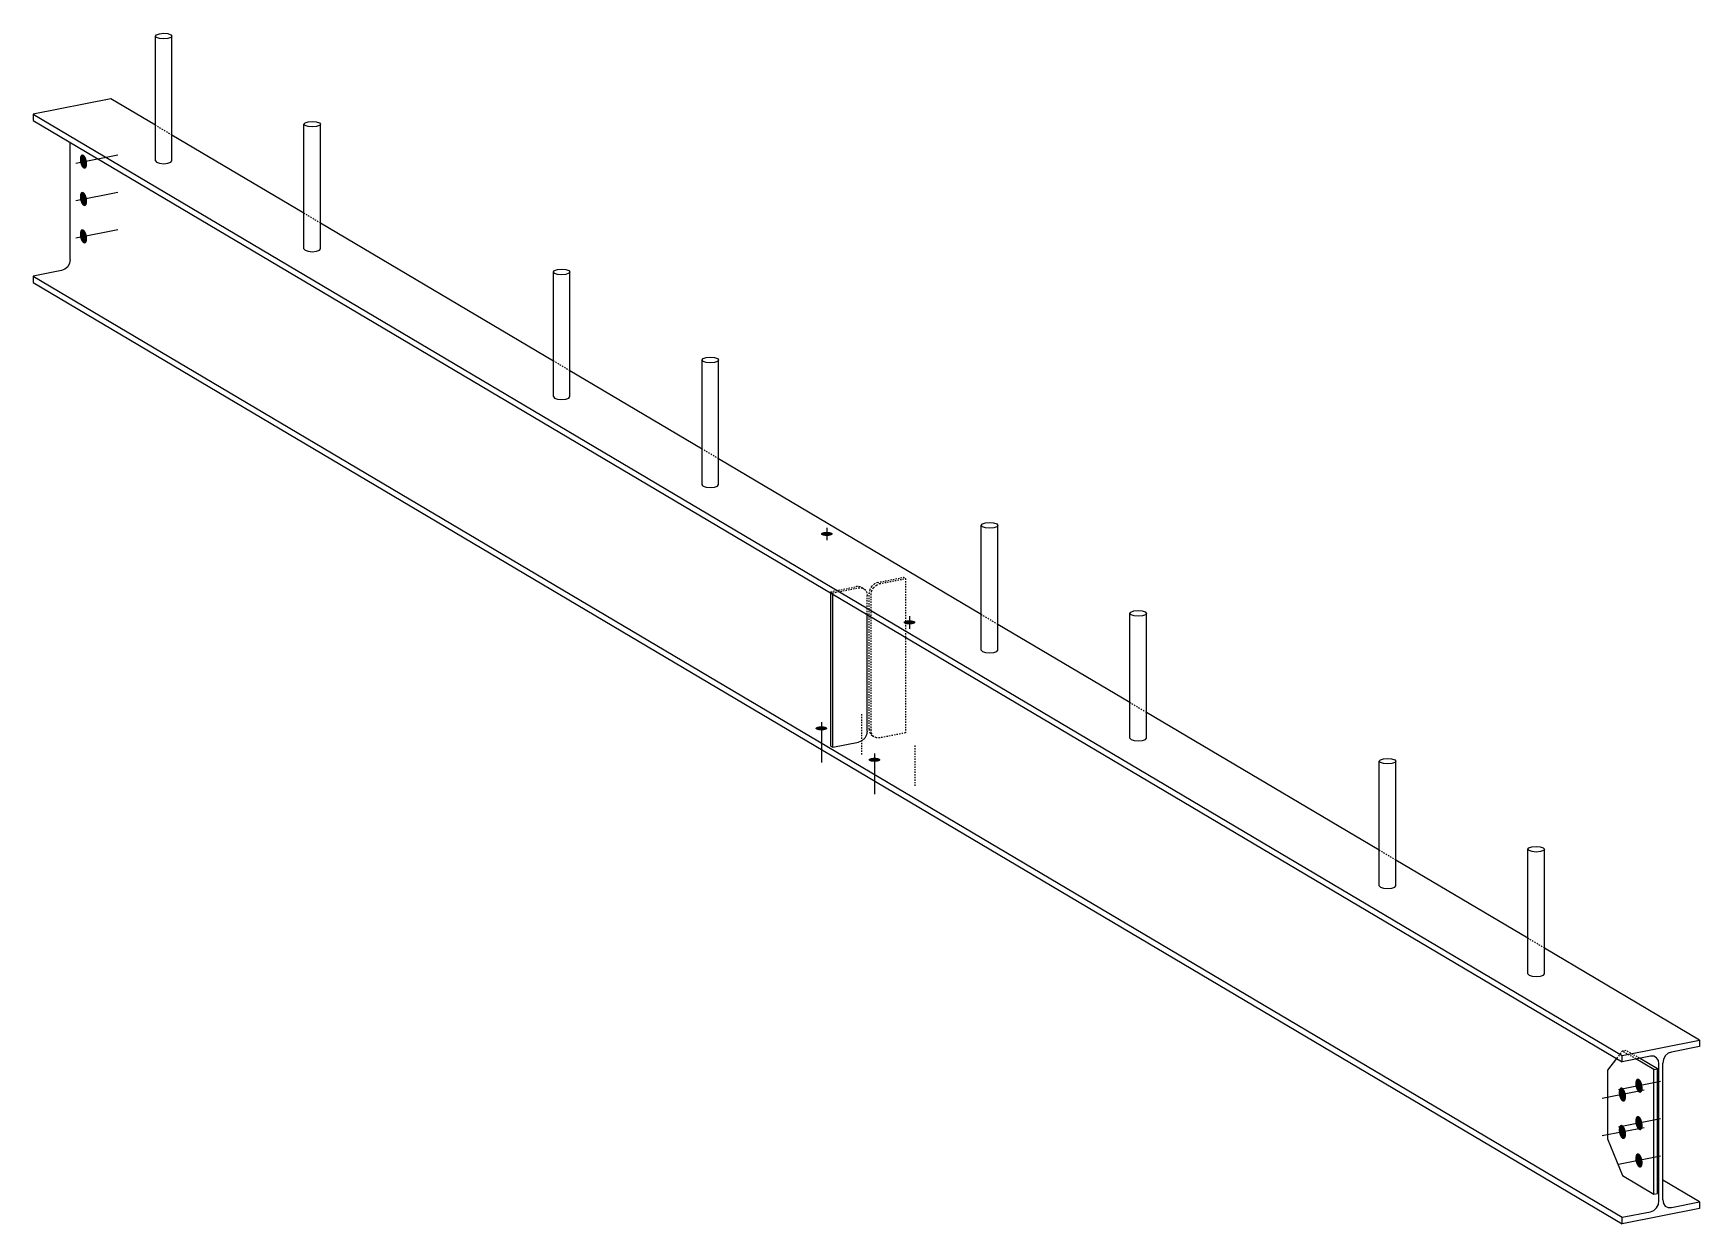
# Model space of a CAD drawing. Header units: millimetres. Extents: x 29 to 28898, y 10 to 1823.
# Drawn here: x 29 to 2541, y 29 to 1823 of the extents above; entities that cross this region are included whole.
import ezdxf

# ---------------------------------------------------------------- set-up
doc = ezdxf.new("R2010")
doc.units = ezdxf.units.MM
doc.linetypes.add('DXK_LINE_DOT2', pattern=[3.9198, 1.9599, -1.9599])
doc.layers.add('STÅL', color=7, linetype='Continuous')

msp = doc.modelspace()

# ---------------------------------------------------------------- hatches: boundary and pattern name
at = {"layer": 'STÅL', "linetype": 'Continuous'}
for points in [[(109.5, 1631), (109.8, 1628.7), (109.9, 1626.5), (109.8, 1624.4), (109.4, 1622.6), (108.8, 1621.1), (108, 1620), (107, 1619.3), (106, 1619.1), (104.9, 1619.4), (103.7, 1620.1), (102.6, 1621.3), (101.5, 1622.8), (100.6, 1624.7), (99.9, 1626.7), (99.3, 1629), (99, 1631.2), (98.9, 1633.4), (99, 1635.5), (99.4, 1637.3), (100, 1638.8), (100.8, 1639.9), (101.7, 1640.6), (102.8, 1640.8), (103.9, 1640.5), (105.1, 1639.8), (106.2, 1638.7), (107.2, 1637.1), (108.2, 1635.3), (108.9, 1633.2)], [(109.5, 1574.6), (109.8, 1572.3), (109.9, 1570.1), (109.8, 1568), (109.4, 1566.2), (108.8, 1564.7), (108, 1563.6), (107, 1563), (106, 1562.7), (104.9, 1563), (103.7, 1563.7), (102.6, 1564.9), (101.5, 1566.4), (100.6, 1568.3), (99.9, 1570.4), (99.3, 1572.6), (99, 1574.8), (98.9, 1577.1), (99, 1579.1), (99.4, 1580.9), (100, 1582.4), (100.8, 1583.5), (101.7, 1584.2), (102.8, 1584.4), (103.9, 1584.2), (105.1, 1583.4), (106.2, 1582.3), (107.2, 1580.7), (108.2, 1578.9), (108.9, 1576.8)], [(109.5, 1518.2), (109.8, 1515.9), (109.9, 1513.7), (109.8, 1511.7), (109.4, 1509.8), (108.8, 1508.4), (108, 1507.2), (107, 1506.6), (106, 1506.4), (104.9, 1506.6), (103.7, 1507.4), (102.6, 1508.5), (101.5, 1510), (100.6, 1511.9), (99.9, 1514), (99.3, 1516.2), (99, 1518.5), (98.9, 1520.7), (99, 1522.7), (99.4, 1524.5), (100, 1526), (100.8, 1527.2), (101.7, 1527.8), (102.8, 1528), (103.9, 1527.8), (105.1, 1527), (106.2, 1525.9), (107.2, 1524.4), (108.2, 1522.5), (108.9, 1520.4)], [(1224.9, 1065.6), (1223.1, 1065.6), (1221.3, 1065.8), (1219.6, 1066.2), (1218.2, 1066.6), (1217.1, 1067.1), (1216.4, 1067.7), (1216, 1068.3), (1216, 1069), (1216.4, 1069.6), (1217.1, 1070.2), (1218.2, 1070.7), (1219.6, 1071.1), (1221.3, 1071.5), (1223.1, 1071.7), (1224.9, 1071.7), (1226.8, 1071.7), (1228.6, 1071.5), (1230.2, 1071.1), (1231.6, 1070.7), (1232.7, 1070.2), (1233.5, 1069.6), (1233.9, 1069), (1233.9, 1068.3), (1233.5, 1067.7), (1232.7, 1067.1), (1231.6, 1066.6), (1230.2, 1066.2), (1228.6, 1065.8), (1226.8, 1065.6)], [(1349.6, 932.2), (1347.7, 932.3), (1345.9, 932.5), (1344.3, 932.8), (1342.9, 933.2), (1341.8, 933.8), (1341, 934.3), (1340.6, 935), (1340.6, 935.6), (1341, 936.2), (1341.8, 936.8), (1342.9, 937.4), (1344.3, 937.8), (1345.9, 938.1), (1347.7, 938.3), (1349.6, 938.4), (1351.5, 938.3), (1353.2, 938.1), (1354.9, 937.8), (1356.3, 937.4), (1357.4, 936.8), (1358.1, 936.2), (1358.5, 935.6), (1358.5, 935), (1358.1, 934.3), (1357.4, 933.8), (1356.3, 933.2), (1354.9, 932.8), (1353.2, 932.5), (1351.5, 932.3)], [(1216.8, 772.4), (1214.9, 772.5), (1213.1, 772.7), (1211.5, 773), (1210.1, 773.5), (1209, 774), (1208.2, 774.6), (1207.8, 775.2), (1207.8, 775.8), (1208.2, 776.5), (1209, 777.1), (1210.1, 777.6), (1211.5, 778), (1213.1, 778.3), (1214.9, 778.5), (1216.8, 778.6), (1218.7, 778.5), (1220.4, 778.3), (1222.1, 778), (1223.5, 777.6), (1224.6, 777.1), (1225.3, 776.5), (1225.7, 775.8), (1225.7, 775.2), (1225.3, 774.6), (1224.6, 774), (1223.5, 773.5), (1222.1, 773), (1220.4, 772.7), (1218.7, 772.5)], [(1296.8, 725.1), (1294.9, 725.1), (1293.1, 725.3), (1291.5, 725.6), (1290.1, 726.1), (1289, 726.6), (1288.2, 727.2), (1287.8, 727.8), (1287.8, 728.5), (1288.2, 729.1), (1289, 729.7), (1290.1, 730.2), (1291.5, 730.6), (1293.1, 730.9), (1294.9, 731.1), (1296.8, 731.2), (1298.7, 731.1), (1300.4, 730.9), (1302.1, 730.6), (1303.5, 730.2), (1304.6, 729.7), (1305.3, 729.1), (1305.7, 728.5), (1305.7, 727.8), (1305.3, 727.2), (1304.6, 726.6), (1303.5, 726.1), (1302.1, 725.6), (1300.4, 725.3), (1298.7, 725.1)], [(2429.3, 224.4), (2429.6, 222.2), (2429.7, 220), (2429.6, 217.9), (2429.2, 216.1), (2428.6, 214.6), (2427.8, 213.5), (2426.9, 212.8), (2425.8, 212.6), (2424.7, 212.9), (2423.5, 213.6), (2422.4, 214.7), (2421.4, 216.3), (2420.5, 218.1), (2419.7, 220.2), (2419.1, 222.4), (2418.8, 224.7), (2418.7, 226.9), (2418.9, 229), (2419.2, 230.8), (2419.8, 232.3), (2420.6, 233.4), (2421.6, 234.1), (2422.6, 234.3), (2423.8, 234), (2424.9, 233.3), (2426, 232.1), (2427.1, 230.6), (2428, 228.7), (2428.7, 226.6)], [(2454.3, 237.8), (2454.6, 235.5), (2454.7, 233.3), (2454.6, 231.3), (2454.2, 229.5), (2453.6, 228), (2452.8, 226.9), (2451.9, 226.2), (2450.8, 226), (2449.7, 226.2), (2448.5, 227), (2447.4, 228.1), (2446.4, 229.7), (2445.5, 231.5), (2444.7, 233.6), (2444.1, 235.8), (2443.8, 238.1), (2443.7, 240.3), (2443.9, 242.3), (2444.2, 244.2), (2444.8, 245.7), (2445.6, 246.8), (2446.6, 247.4), (2447.6, 247.6), (2448.8, 247.4), (2449.9, 246.7), (2451, 245.5), (2452.1, 244), (2453, 242.1), (2453.7, 240)], [(2429.3, 168), (2429.6, 165.8), (2429.7, 163.6), (2429.6, 161.5), (2429.2, 159.7), (2428.6, 158.2), (2427.8, 157.1), (2426.9, 156.4), (2425.8, 156.2), (2424.7, 156.5), (2423.5, 157.2), (2422.4, 158.4), (2421.4, 159.9), (2420.5, 161.7), (2419.7, 163.8), (2419.1, 166), (2418.8, 168.3), (2418.7, 170.5), (2418.9, 172.6), (2419.2, 174.4), (2419.8, 175.9), (2420.6, 177), (2421.6, 177.7), (2422.6, 177.9), (2423.8, 177.6), (2424.9, 176.9), (2426, 175.7), (2427.1, 174.2), (2428, 172.3), (2428.7, 170.3)], [(2454.3, 181.4), (2454.6, 179.2), (2454.7, 176.9), (2454.6, 174.9), (2454.2, 173.1), (2453.6, 171.6), (2452.8, 170.5), (2451.9, 169.8), (2450.8, 169.6), (2449.7, 169.9), (2448.5, 170.6), (2447.4, 171.7), (2446.4, 173.3), (2445.5, 175.1), (2444.7, 177.2), (2444.1, 179.4), (2443.8, 181.7), (2443.7, 183.9), (2443.9, 186), (2444.2, 187.8), (2444.8, 189.3), (2445.6, 190.4), (2446.6, 191.1), (2447.6, 191.3), (2448.8, 191), (2449.9, 190.3), (2451, 189.1), (2452.1, 187.6), (2453, 185.7), (2453.7, 183.6)], [(2454.3, 125), (2454.6, 122.8), (2454.7, 120.6), (2454.6, 118.5), (2454.2, 116.7), (2453.6, 115.2), (2452.8, 114.1), (2451.9, 113.4), (2450.8, 113.2), (2449.7, 113.5), (2448.5, 114.2), (2447.4, 115.4), (2446.4, 116.9), (2445.5, 118.7), (2444.7, 120.8), (2444.1, 123), (2443.8, 125.3), (2443.7, 127.5), (2443.9, 129.6), (2444.2, 131.4), (2444.8, 132.9), (2445.6, 134), (2446.6, 134.7), (2447.6, 134.9), (2448.8, 134.6), (2449.9, 133.9), (2451, 132.7), (2452.1, 131.2), (2453, 129.3), (2453.7, 127.3)]]:
    msp.add_hatch(color=96, dxfattribs=at).paths.add_polyline_path(points)

# ---------------------------------------------------------------- linework, layer by layer
at = {"layer": 'STÅL', "color": 2, "linetype": 'Continuous'}
for p, q in [((212.8, 1819), (214.4, 1821.1)), ((214.5, 1816.9), (212.8, 1819)), ((212.8, 1631.1), (212.8, 1819)), ((214.4, 1821.1), (218.9, 1822.7)), ((219.1, 1815.3), (214.5, 1816.9)), ((218.9, 1822.7), (225.2, 1823.3)), ((225.3, 1814.8), (219.1, 1815.3)), ((225.2, 1823.3), (231.4, 1822.8)), ((231.6, 1815.3), (225.3, 1814.8)), ((231.4, 1822.8), (236, 1821.2)), ((236.1, 1816.9), (231.6, 1815.3)), ((236, 1821.2), (237.8, 1819.1)), ((237.8, 1819.1), (236.1, 1816.9)), ((237.8, 1631.1), (237.8, 1819.1)), ((145.7, 1724.4), (28.8, 1701.3)), ((212.8, 1684.7), (145.7, 1724.4)), ((28.8, 1701.3), (2423.8, 282.5)), ((28.8, 1701.3), (28.8, 1691.7)), ((28.8, 1691.7), (2423.8, 272.9)), ((436.8, 1686.3), (438.4, 1688.5)), ((438.5, 1684.2), (436.8, 1686.3)), ((436.8, 1498.4), (436.8, 1686.3)), ((438.4, 1688.5), (442.9, 1690)), ((443.1, 1682.6), (438.5, 1684.2)), ((442.9, 1690), (449.2, 1690.6)), ((449.2, 1690.6), (455.4, 1690.1)), ((455.4, 1690.1), (460, 1688.5)), ((460.1, 1684.2), (455.6, 1682.7)), ((460, 1688.5), (461.8, 1686.4)), ((461.8, 1686.4), (460.1, 1684.2)), ((461.8, 1498.4), (461.8, 1686.4)), ((84.4, 1482.2), (84.4, 1658.8)), ((436.8, 1552), (237.8, 1669.9)), ((449.3, 1682.1), (443.1, 1682.6)), ((455.6, 1682.7), (449.3, 1682.1)), ((212.8, 1631.1), (214.5, 1628.9)), ((214.5, 1628.9), (219.1, 1627.4)), ((219.1, 1627.4), (225.3, 1626.8)), ((225.3, 1626.8), (231.6, 1627.4)), ((231.6, 1627.4), (236.1, 1629)), ((236.1, 1629), (237.8, 1631.1)), ((812.8, 1329.2), (461.8, 1537.2)), ((84.4, 1482.2), (83.4, 1476.7)), ((438.5, 1496.2), (436.8, 1498.4)), ((438.5, 1496.2), (443.1, 1494.7)), ((443.1, 1494.7), (449.3, 1494.1)), ((449.3, 1494.1), (455.6, 1494.7)), ((455.6, 1494.7), (460.1, 1496.3)), ((460.1, 1496.3), (461.8, 1498.4)), ((71.4, 1465.6), (28.8, 1457.2)), ((28.8, 1457.2), (2423.8, 38.4)), ((28.8, 1457.2), (28.8, 1447.6)), ((76.4, 1467.6), (71.4, 1465.6)), ((80.6, 1471.5), (76.4, 1467.6)), ((83.4, 1476.7), (80.6, 1471.5)), ((812.8, 1463.6), (814.4, 1465.7)), ((814.5, 1461.4), (812.8, 1463.6)), ((812.8, 1275.6), (812.8, 1463.6)), ((814.4, 1465.7), (818.9, 1467.3)), ((819.1, 1459.9), (814.5, 1461.4)), ((818.9, 1467.3), (825.2, 1467.9)), ((825.3, 1459.3), (819.1, 1459.9)), ((825.2, 1467.9), (831.4, 1467.3)), ((831.6, 1459.9), (825.3, 1459.3)), ((831.4, 1467.3), (836, 1465.8)), ((836.1, 1461.5), (831.6, 1459.9)), ((836, 1465.8), (837.8, 1463.6)), ((837.8, 1463.6), (836.1, 1461.5)), ((837.8, 1275.7), (837.8, 1463.6)), ((28.8, 1447.6), (2423.8, 28.8)), ((1036.8, 1330.9), (1038.4, 1333)), ((1038.4, 1333), (1042.9, 1334.6)), ((1042.9, 1334.6), (1049.2, 1335.2)), ((1049.2, 1335.2), (1055.4, 1334.6)), ((1055.4, 1334.6), (1060, 1333.1)), ((1060, 1333.1), (1061.8, 1330.9)), ((1036.8, 1196.5), (837.8, 1314.4)), ((1038.5, 1328.7), (1036.8, 1330.9)), ((1036.8, 1142.9), (1036.8, 1330.9)), ((1043.1, 1327.2), (1038.5, 1328.7)), ((1049.3, 1326.6), (1043.1, 1327.2)), ((1055.6, 1327.2), (1049.3, 1326.6)), ((1060.1, 1328.8), (1055.6, 1327.2)), ((1061.8, 1330.9), (1060.1, 1328.8)), ((1061.8, 1143), (1061.8, 1330.9)), ((812.8, 1275.6), (814.5, 1273.5)), ((814.5, 1273.5), (819.1, 1271.9)), ((819.1, 1271.9), (825.3, 1271.4)), ((825.3, 1271.4), (831.6, 1272)), ((831.6, 1272), (836.1, 1273.5)), ((836.1, 1273.5), (837.8, 1275.7)), ((1457.8, 947.1), (1061.8, 1181.7)), ((1038.5, 1140.8), (1036.8, 1142.9)), ((1038.5, 1140.8), (1043.1, 1139.2)), ((1043.1, 1139.2), (1049.3, 1138.7)), ((1049.3, 1138.7), (1055.6, 1139.3)), ((1055.6, 1139.3), (1060.1, 1140.8)), ((1060.1, 1140.8), (1061.8, 1143)), ((1457.8, 1081.5), (1459.4, 1083.6)), ((1459.5, 1079.3), (1457.8, 1081.5)), ((1457.8, 893.5), (1457.8, 1081.5)), ((1459.4, 1083.6), (1463.9, 1085.2)), ((1463.9, 1085.2), (1470.2, 1085.8)), ((1470.2, 1085.8), (1476.4, 1085.2)), ((1476.4, 1085.2), (1481, 1083.7)), ((1481, 1083.7), (1482.8, 1081.5)), ((1482.8, 1081.5), (1481.1, 1079.4)), ((1482.8, 893.6), (1482.8, 1081.5)), ((1464.1, 1077.8), (1459.5, 1079.3)), ((1470.3, 1077.2), (1464.1, 1077.8)), ((1476.6, 1077.8), (1470.3, 1077.2)), ((1481.1, 1079.4), (1476.6, 1077.8)), ((1230.9, 748.8), (1230.9, 979.6)), ((1233.9, 747.1), (1233.9, 977.8)), ((1285.9, 771.4), (1285.9, 947)), ((1681.8, 814.4), (1482.8, 932.3)), ((1681.8, 948.8), (1683.4, 950.9)), ((1683.5, 946.6), (1681.8, 948.8)), ((1681.8, 760.8), (1681.8, 948.8)), ((1683.4, 950.9), (1687.9, 952.5)), ((1688.1, 945.1), (1683.5, 946.6)), ((1687.9, 952.5), (1694.2, 953.1)), ((1694.3, 944.5), (1688.1, 945.1)), ((1694.2, 953.1), (1700.4, 952.5)), ((1700.6, 945.1), (1694.3, 944.5)), ((1700.4, 952.5), (1705, 951)), ((1705.1, 946.7), (1700.6, 945.1)), ((1705, 951), (1706.8, 948.8)), ((1706.8, 948.8), (1705.1, 946.7)), ((1706.8, 760.9), (1706.8, 948.8)), ((1457.8, 893.5), (1459.5, 891.4)), ((1459.5, 891.4), (1464.1, 889.8)), ((1464.1, 889.8), (1470.3, 889.3)), ((1470.3, 889.3), (1476.6, 889.9)), ((1476.6, 889.9), (1481.1, 891.5)), ((1481.1, 891.5), (1482.8, 893.6)), ((2057.8, 591.7), (1706.8, 799.6)), ((1233.9, 747.1), (1272.9, 754.8)), ((1277.9, 756.8), (1272.9, 754.8)), ((1282.1, 760.7), (1277.9, 756.8)), ((1284.9, 765.8), (1282.1, 760.7)), ((1285.9, 771.4), (1284.9, 765.8)), ((1681.8, 760.8), (1683.5, 758.7)), ((1683.5, 758.7), (1688.1, 757.2)), ((1688.1, 757.2), (1694.3, 756.6)), ((1694.3, 756.6), (1700.6, 757.2)), ((1700.6, 757.2), (1705.1, 758.8)), ((1705.1, 758.8), (1706.8, 760.9)), ((1230.9, 748.8), (1233.9, 747.1)), ((2059.4, 728.2), (2063.9, 729.8)), ((2063.9, 729.8), (2070.2, 730.3)), ((2070.2, 730.3), (2076.4, 729.8)), ((2076.4, 729.8), (2081, 728.2)), ((2057.8, 726), (2059.4, 728.2)), ((2059.5, 723.9), (2057.8, 726)), ((2057.8, 538.1), (2057.8, 726)), ((2064.1, 722.3), (2059.5, 723.9)), ((2070.3, 721.8), (2064.1, 722.3)), ((2076.6, 722.4), (2070.3, 721.8)), ((2081.1, 724), (2076.6, 722.4)), ((2081, 728.2), (2082.8, 726.1)), ((2082.8, 726.1), (2081.1, 724)), ((2082.8, 538.2), (2082.8, 726.1)), ((2281.8, 593.3), (2283.4, 595.5)), ((2283.5, 591.2), (2281.8, 593.3)), ((2281.8, 405.4), (2281.8, 593.3)), ((2283.4, 595.5), (2287.9, 597.1)), ((2288.1, 589.7), (2283.5, 591.2)), ((2287.9, 597.1), (2294.2, 597.6)), ((2294.3, 589.1), (2288.1, 589.7)), ((2294.2, 597.6), (2300.4, 597.1)), ((2300.6, 589.7), (2294.3, 589.1)), ((2300.4, 597.1), (2305, 595.5)), ((2305.1, 591.3), (2300.6, 589.7)), ((2305, 595.5), (2306.8, 593.4)), ((2306.8, 593.4), (2305.1, 591.3)), ((2306.8, 405.5), (2306.8, 593.4)), ((2281.8, 459), (2082.8, 576.9)), ((2057.8, 538.1), (2059.5, 536)), ((2059.5, 536), (2064.1, 534.4)), ((2064.1, 534.4), (2070.3, 533.9)), ((2070.3, 533.9), (2076.6, 534.4)), ((2076.6, 534.4), (2081.1, 536)), ((2081.1, 536), (2082.8, 538.2)), ((2540.7, 305.6), (2306.8, 444.2)), ((2283.5, 403.3), (2281.8, 405.4)), ((2283.5, 403.3), (2288.1, 401.7)), ((2300.6, 401.7), (2305.1, 403.3)), ((2305.1, 403.3), (2306.8, 405.5)), ((2288.1, 401.7), (2294.3, 401.2)), ((2294.3, 401.2), (2300.6, 401.7)), ((2423.8, 282.5), (2540.7, 305.6)), ((2540.7, 305.6), (2540.7, 296)), ((2415.4, 277.9), (2401.7, 260.2)), ((2423.8, 272.9), (2423.8, 282.5)), ((2466.4, 281.3), (2423.8, 272.9)), ((2471.7, 261.1), (2444.7, 277.1)), ((2476.9, 262.1), (2449.9, 278.1)), ((2471.4, 281.3), (2466.4, 281.3)), ((2475.6, 279), (2471.4, 281.3)), ((2478.4, 275), (2475.6, 279)), ((2486.1, 276.5), (2485.1, 270.9)), ((2488.9, 281.7), (2486.1, 276.5)), ((2493.1, 285.6), (2488.9, 281.7)), ((2498.1, 287.6), (2493.1, 285.6)), ((2540.7, 296), (2498.1, 287.6)), ((2401.7, 260.2), (2401.7, 156.9)), ((2471.7, 261.1), (2476.9, 262.1)), ((2471.7, 73.1), (2471.7, 261.1)), ((2476.9, 74.2), (2476.9, 262.1)), ((2479.4, 269.8), (2478.4, 275)), ((2479.4, 63.5), (2479.4, 269.8)), ((2485.1, 64.6), (2485.1, 270.9)), ((2401.7, 156.9), (2424.2, 101.3)), ((2424.2, 101.3), (2471.7, 73.1)), ((2540.7, 61.5), (2485.1, 94.4)), ((2540.7, 51.9), (2423.8, 28.8)), ((2471.4, 48.9), (2475.6, 52.7)), ((2471.7, 73.1), (2476.9, 74.2)), ((2475.6, 52.7), (2478.4, 57.9)), ((2478.4, 57.9), (2479.4, 63.5)), ((2485.1, 64.6), (2486.1, 59.4)), ((2486.1, 59.4), (2488.9, 55.4)), ((2488.9, 55.4), (2493.1, 53.1)), ((2493.1, 53.1), (2498.1, 53.1)), ((2498.1, 53.1), (2540.7, 61.5)), ((2540.7, 61.5), (2540.7, 51.9)), ((2423.8, 38.4), (2466.4, 46.8)), ((2423.8, 28.8), (2423.8, 38.4)), ((2466.4, 46.8), (2471.4, 48.9))]:
    msp.add_line(p, q, dxfattribs=at)
at = {"layer": 'STÅL', "color": 7, "linetype": 'DXK_LINE_DOT2'}
for p, q in [((237.8, 1669.9), (212.8, 1684.7)), ((461.8, 1537.2), (436.8, 1552)), ((837.8, 1314.4), (812.8, 1329.2)), ((1061.8, 1181.7), (1036.8, 1196.5)), ((1230.9, 981.5), (1269.9, 989.2)), ((1230.9, 979.6), (1230.9, 981.5)), ((1230.9, 981.5), (1233.9, 979.7)), ((1233.9, 979.7), (1272.9, 987.4)), ((1233.9, 977.8), (1233.9, 979.7)), ((1274.9, 989.1), (1269.9, 989.2)), ((1272.9, 987.4), (1277.9, 987.3)), ((1279.1, 986.9), (1274.9, 989.1)), ((1277.9, 987.3), (1282.1, 985.1)), ((1279.1, 986.9), (1282.1, 985.1)), ((1282.1, 985.1), (1284.9, 981.1)), ((1284.9, 981.1), (1285.9, 975.9)), ((1289.6, 984.4), (1288.6, 978.8)), ((1292.4, 989.5), (1289.6, 984.4)), ((1291.6, 977), (1292.6, 982.6)), ((1296.6, 993.4), (1292.4, 989.5)), ((1292.6, 982.6), (1295.4, 987.7)), ((1295.4, 987.7), (1299.6, 991.6)), ((1301.6, 995.5), (1296.6, 993.4)), ((1299.6, 991.6), (1304.6, 993.7)), ((1301.6, 995.5), (1340.6, 1003.2)), ((1304.6, 993.7), (1343.6, 1001.4)), ((1340.6, 1003.2), (1343.6, 1001.4)), ((1343.6, 1001.4), (1343.6, 768.7)), ((1285.9, 947), (1285.9, 975.9)), ((1288.6, 774.3), (1288.6, 978.8)), ((1291.6, 772.6), (1291.6, 977)), ((1482.8, 932.3), (1457.8, 947.1)), ((1706.8, 799.6), (1681.8, 814.4)), ((1288.6, 774.3), (1289.6, 769.1)), ((1289.6, 769.1), (1292.4, 765.1)), ((1292.6, 767.4), (1291.6, 772.6)), ((1292.4, 765.1), (1295.4, 763.3)), ((1295.4, 763.3), (1292.6, 767.4)), ((1299.6, 761.1), (1295.4, 763.3)), ((1304.6, 761), (1299.6, 761.1)), ((1343.6, 768.7), (1304.6, 761)), ((2082.8, 576.9), (2057.8, 591.7)), ((2306.8, 444.2), (2281.8, 459)), ((2424.2, 289.2), (2415.4, 277.9)), ((2424.2, 289.2), (2429.4, 290.2)), ((2444.7, 277.1), (2424.2, 289.2)), ((2449.9, 278.1), (2429.4, 290.2))]:
    msp.add_line(p, q, dxfattribs=at)
at = {"layer": 'STÅL', "color": 96, "linetype": 'Continuous'}
for p, q in [((93.1, 1627.7), (156.4, 1640.2)), ((93.1, 1571.4), (156.4, 1583.8)), ((93.1, 1515), (156.4, 1527.5)), ((1224.9, 1078), (1224.9, 1059.1)), ((1349.6, 944.7), (1349.6, 925.7)), ((1216.8, 784.9), (1216.8, 723.8)), ((1296.8, 737.5), (1296.8, 676.4)), ((2456.8, 229.9), (2393.6, 217.4)), ((2481.8, 243.2), (2418.6, 230.8)), ((2481.8, 186.9), (2418.6, 174.4)), ((2456.8, 173.5), (2393.6, 161)), ((2481.8, 130.5), (2418.6, 118))]:
    msp.add_line(p, q, dxfattribs=at)
at = {"layer": 'STÅL', "color": 96, "linetype": 'DXK_LINE_DOT2'}
for p, q in [((1277.4, 796.9), (1277.4, 735.8)), ((1357.4, 749.5), (1357.4, 688.4))]:
    msp.add_line(p, q, dxfattribs=at)

doc.saveas('drawing.dxf')
